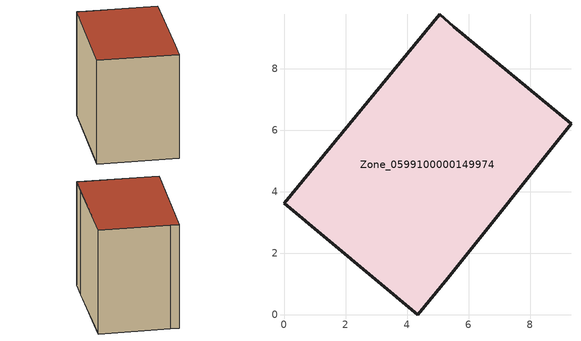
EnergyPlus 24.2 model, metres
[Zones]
Zone_0599100000149974
 floor ground (C_G): 0,3.63 5.06,9.77 5.53,9.36 9.33,6.21 5.33,1.18 4.34,0 z0
 wall outside (C_F): 4.34,0 5.33,1.18 9.33,6.21 5.53,9.36 5.06,9.77 0,3.63 4.34,0 z0:7.76
 roof outside (C_R): 5.06,9.77 0,3.63 4.34,0 5.33,1.18 9.33,6.21 5.53,9.36 z7.76
[BUILDING]
Pand.0599100000149974: North Axis=0; Terrain=City; Loads Convergence Tolerance Value=0.04; Temperature Convergence Tolerance Value=0.4; Solar Distribution=FullExterior; Maximum Number of Warmup Days=25; Minimum Number of Warmup Days=1
[Site:Location]
Rotterdam.The.Hague.AP_ZH_NLD Design_Conditions: Latitude=51.96; Longitude=4.45; Time Zone=1; Elevation=-4.5
[SITE:GROUNDTEMPERATURE:BUILDINGSURFACE]
18, 18, 18, 18, 18, 18, 18, 18, 18, 18, 18, 18
[MATERIAL] Thermal Absorptance=0.9; Solar Absorptance=0.7; Visible Absorptance=0.7
Name | Roughness | Thickness | Conductivity | Density | Specific Heat
G.TI.1946 | MediumSmooth | 0.15 | 1 | 540 | 1210
F.TI.1946 | Rough | 0.3 | 0.857143 | 1920 | 840
R.TI.1946 | MediumRough | 0.2 | 0.1 | 1500 | 1000
[CONSTRUCTION]
C_G: G.TI.1946
C_F: F.TI.1946
C_R: R.TI.1946
[ZONE]
Zone_0599100000149974: Type=1; Multiplier=1; Ceiling Height=Autocalculate; Volume=Autocalculate; Floor Area=autocalculate; Part of Total Floor Area=Yes
[ZONEINFILTRATION:DESIGNFLOWRATE]
Infil_Zone_0599100000149974: Zone or ZoneList or Space or SpaceList=Zone_0599100000149974; Schedule=AlwaysOn; Design Flow Rate Calculation Method=Flow/Area; Flow Rate per Floor Area=0.003; Constant Term Coefficient=1; Temperature Term Coefficient=0; Velocity Term Coefficient=0; Velocity Squared Term Coefficient=0
[HVACTEMPLATE:ZONE:IDEALLOADSAIRSYSTEM]
Zone_0599100000149974: Maximum Heating Supply Air Temperature=50; Minimum Cooling Supply Air Temperature=13; Maximum Heating Supply Air Humidity Ratio=0.0156; Minimum Cooling Supply Air Humidity Ratio=0.0077; Heating Limit=NoLimit; Cooling Limit=NoLimit; Dehumidification Control Type=ConstantSensibleHeatRatio; Cooling Sensible Heat Ratio=0.7; Dehumidification Setpoint=60; Humidification Control Type=None; Humidification Setpoint=30; Outdoor Air Method=None; Outdoor Air Flow Rate per Person=0.00944; Outdoor Air Flow Rate per Zone Floor Area=0; Outdoor Air Flow Rate per Zone=0; Demand Controlled Ventilation Type=None; Outdoor Air Economizer Type=NoEconomizer; Heat Recovery Type=None; Sensible Heat Recovery Effectiveness=0.7; Latent Heat Recovery Effectiveness=0.65
[ZONECONTROL:THERMOSTAT]
ThermostatControl_Zone_0599100000149974: Zone or ZoneList=Zone_0599100000149974; Control Type Schedule=DualSetpointControlType; Control 1=Thermostat_Zone_0599100000149974; Temperature Difference Between Cutout And Setpoint=0
[THERMOSTATSETPOINT:DUALSETPOINT]
Thermostat_Zone_0599100000149974: Heating Setpoint Temperature Schedule=HeatingSetpoint_Zone_0599100000149974; Cooling Setpoint Temperature Schedule=CoolingSetpoint_Zone_0599100000149974
[SCHEDULE:COMPACT]
HeatingSetpoint_Zone_0599100000149974: Through: 12/31, For: AllDays, Until: 24:00, 21
CoolingSetpoint_Zone_0599100000149974: Through: 12/31, For: AllDays, Until: 24:00, 24
DualSetpointControlType: Through: 12/31, For: AllDays, Until: 24:00, 4
AlwaysOn: Through: 12/31, For: AllDays, Until: 24:00, 1
